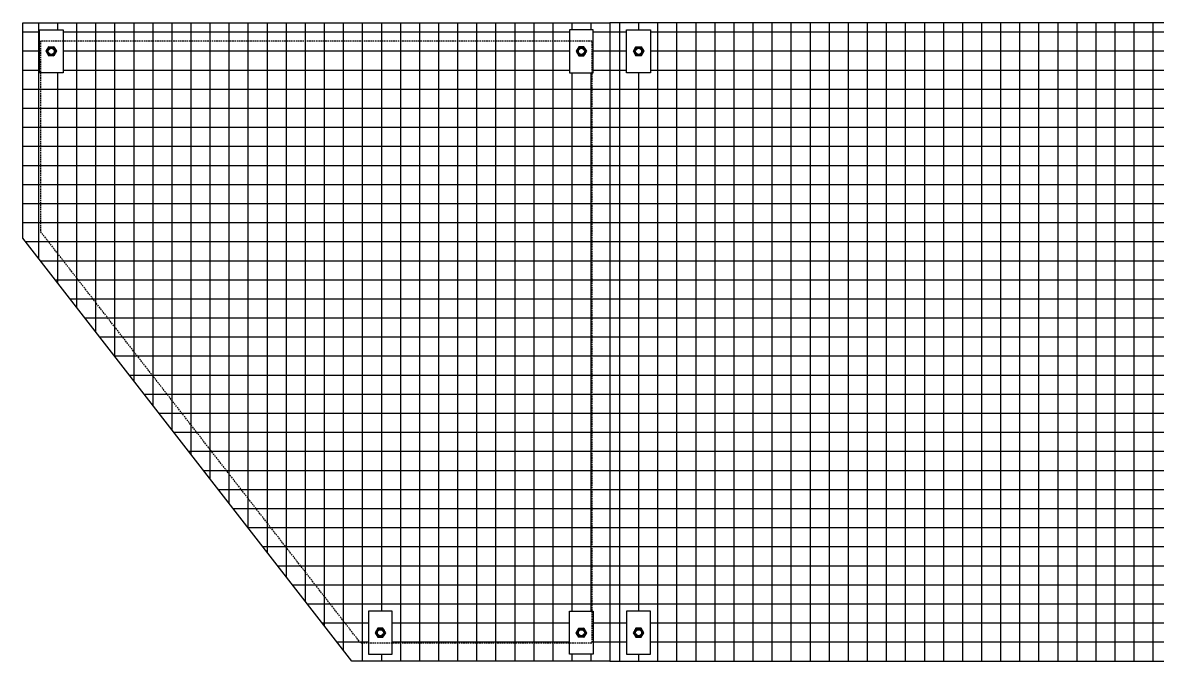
# Model space of a CAD drawing. Header units: millimetres. Extents: x 562 to 11403, y -8308 to -3911.
# Drawn here: x 562 to 2944, y -5337 to -3997 of the extents above; entities that cross this region are included whole.
import ezdxf

# ---------------------------------------------------------------- set-up
doc = ezdxf.new("R2010")
doc.units = ezdxf.units.MM
doc.linetypes.add('HIDDEN', pattern=[9.525, 6.35, -3.175])
for name, color, linetype in [('2', 2, 'Continuous'), ('3', 3, 'Continuous'), ('5', 5, 'Continuous'), ('8', 8, 'Continuous'), ('HIDDEN', 1, 'HIDDEN')]:
    doc.layers.add(name, color=color, linetype=linetype)

# ---------------------------------------------------------------- blocks, each defined once
blk = doc.blocks.new('A$C38596D99')
at = {"layer": '8'}
for p, q in [((20, 1340), (20, 0)), ((60, 1340), (60, 1325)), ((100, 1340), (100, 0)), ((140, 1340), (140, 0)), ((180, 1340), (180, 0)), ((220, 1340), (220, 0)), ((260, 1340), (260, 0)), ((300, 1340), (300, 0)), ((340, 1340), (340, 0)), ((380, 1340), (380, 0)), ((420, 1340), (420, 0)), ((460, 1340), (460, 0)), ((500, 1340), (500, 0)), ((540, 1340), (540, 0)), ((580, 1340), (580, 0)), ((620, 1340), (620, 0)), ((660, 1340), (660, 0)), ((700, 1340), (700, 0)), ((740, 1340), (740, 0)), ((780, 1340), (780, 0)), ((820, 1340), (820, 0)), ((860, 1340), (860, 0)), ((900, 1340), (900, 0)), ((940, 1340), (940, 0)), ((980, 1340), (980, 0)), ((1020, 1340), (1020, 0)), ((1060, 1340), (1060, 0)), ((1100, 1340), (1100, 0)), ((1140, 1340), (1140, 0)), ((1180, 1340), (1180, 0)), ((1220, 1340), (1220, 0)), ((1260, 1340), (1260, 0)), ((1300, 1340), (1300, 0)), ((1340, 1340), (1340, 0)), ((1380, 1340), (1380, 0)), ((1420, 1340), (1420, 1325)), ((1460, 1340), (1460, 1325)), ((35, 1320), (0, 1320)), ((1415, 1320), (85, 1320)), ((1500, 1320), (1465, 1320)), ((35, 1280), (0, 1280)), ((1415, 1280), (85, 1280)), ((1500, 1280), (1465, 1280)), ((35, 1240), (0, 1240)), ((1415, 1240), (85, 1240)), ((1500, 1240), (1465, 1240)), ((60, 1235), (60, 105)), ((1420, 1235), (1420, 105)), ((1460, 1235), (1460, 105)), ((1500, 1200), (0, 1200)), ((1500, 1160), (0, 1160)), ((1500, 1120), (0, 1120)), ((1500, 1080), (0, 1080)), ((1500, 1040), (0, 1040)), ((1500, 1000), (0, 1000)), ((1500, 960), (0, 960)), ((1500, 920), (0, 920)), ((1500, 880), (0, 880)), ((1500, 840), (0, 840)), ((1500, 800), (0, 800)), ((1500, 760), (0, 760)), ((1500, 720), (0, 720)), ((1500, 680), (0, 680)), ((1500, 640), (0, 640)), ((1500, 600), (0, 600)), ((1500, 560), (0, 560)), ((1500, 520), (0, 520)), ((1500, 480), (0, 480)), ((1500, 440), (0, 440)), ((1500, 400), (0, 400)), ((1500, 360), (0, 360)), ((1500, 320), (0, 320)), ((1500, 280), (0, 280)), ((1500, 240), (0, 240)), ((1500, 200), (0, 200)), ((1500, 160), (0, 160)), ((1500, 120), (0, 120)), ((35, 80), (0, 80)), ((1415, 80), (85, 80)), ((1500, 80), (1465, 80)), ((35, 40), (0, 40)), ((1415, 40), (85, 40)), ((1500, 40), (1465, 40)), ((60, 15), (60, 0)), ((1420, 15), (1420, 0)), ((1460, 15), (1460, 0))]:
    blk.add_line(p, q, dxfattribs=at)
blk = doc.blocks.new('A$C52B977AA')
at = {"layer": '2'}
for p, q in [((-1200, 0), (-1200, -494.4)), ((-1160, 0), (-1160, -15)), ((-1120, 0), (-1120, -597.2)), ((-1080, 0), (-1080, -648.6)), ((-1040, 0), (-1040, -700)), ((-1000, 0), (-1000, -751.4)), ((-960, 0), (-960, -802.8)), ((-920, 0), (-920, -854.2)), ((-880, 0), (-880, -905.6)), ((-840, 0), (-840, -957)), ((-800, 0), (-800, -1008.4)), ((-760, 0), (-760, -1059.8)), ((-720, 0), (-720, -1111.3)), ((-680, 0), (-680, -1162.7)), ((-640, 0), (-640, -1214.1)), ((-600, 0), (-600, -1265.5)), ((-560, 0), (-560, -1316.9)), ((-520, 0), (-520, -1340)), ((-480, 0), (-480, -1235)), ((-440, 0), (-440, -1340)), ((-400, 0), (-400, -1340)), ((-360, 0), (-360, -1340)), ((-320, 0), (-320, -1340)), ((-280, 0), (-280, -1340)), ((-240, 0), (-240, -1340)), ((-200, 0), (-200, -1340)), ((-160, 0), (-160, -1340)), ((-120, 0), (-120, -1340)), ((-80, 0), (-80, -15)), ((-40, 0), (-40, -15)), ((-1198, -20), (-1233, -20)), ((-85, -20), (-1148, -20)), ((0, -20), (-35, -20)), ((-1198, -60), (-1233, -60)), ((-85, -60), (-1148, -60)), ((0, -60), (-35, -60)), ((-1198, -100), (-1233, -100)), ((-1160, -105), (-1160, -545.8)), ((-85, -100), (-1148, -100)), ((-80, -105), (-80, -1235)), ((-40, -105), (-40, -1235)), ((0, -100), (-35, -100)), ((0, -140), (-1233, -140)), ((0, -180), (-1233, -180)), ((0, -220), (-1233, -220)), ((0, -260), (-1233, -260)), ((0, -300), (-1233, -300)), ((0, -340), (-1233, -340)), ((0, -380), (-1233, -380)), ((0, -420), (-1233, -420)), ((0, -460), (-1226.8, -460)), ((0, -500), (-1195.6, -500)), ((0, -540), (-1164.5, -540)), ((0, -580), (-1133.4, -580)), ((0, -620), (-1102.3, -620)), ((0, -660), (-1071.1, -660)), ((0, -700), (-1040, -700)), ((0, -740), (-1008.9, -740)), ((0, -780), (-977.8, -780)), ((0, -820), (-946.6, -820)), ((0, -860), (-915.5, -860)), ((0, -900), (-884.4, -900)), ((0, -940), (-853.3, -940)), ((0, -980), (-822.1, -980)), ((0, -1020), (-791, -1020)), ((0, -1060), (-759.9, -1060)), ((0, -1100), (-728.8, -1100)), ((0, -1140), (-697.6, -1140)), ((0, -1180), (-666.5, -1180)), ((0, -1220), (-635.4, -1220)), ((-507, -1260), (-604.3, -1260)), ((-85, -1260), (-457, -1260)), ((0, -1260), (-35, -1260)), ((-507, -1300), (-573.1, -1300)), ((-85, -1300), (-457, -1300)), ((0, -1300), (-35, -1300)), ((-480, -1325), (-480, -1340)), ((-80, -1325), (-80, -1340)), ((-40, -1325), (-40, -1340))]:
    blk.add_line(p, q, dxfattribs=at)

msp = doc.modelspace()

# ---------------------------------------------------------------- linework, layer by layer
at = {"layer": '3', "flags": 128}
for points in [[(646.5, -4101.7), (596.5, -4101.7), (596.5, -4011.7), (646.5, -4011.7)], [(1709.5, -4101.7), (1759.5, -4101.7), (1759.5, -4011.7), (1709.5, -4011.7)], [(1879.5, -4101.7), (1829.5, -4101.7), (1829.5, -4011.7), (1879.5, -4011.7)], [(632.3, -4056.7), (626.9, -4066), (616.1, -4066), (610.7, -4056.7), (616.1, -4047.3), (626.9, -4047.3)], [(1723.7, -4056.7), (1729.1, -4066), (1739.9, -4066), (1745.3, -4056.7), (1739.9, -4047.3), (1729.1, -4047.3)], [(1865.3, -4056.7), (1859.9, -4066), (1849.1, -4066), (1843.7, -4056.7), (1849.1, -4047.3), (1859.9, -4047.3)], [(1337.5, -5231.7), (1287.5, -5231.7), (1287.5, -5321.7), (1337.5, -5321.7)], [(1709.5, -5231.7), (1759.5, -5231.7), (1759.5, -5321.7), (1709.5, -5321.7)], [(1879.5, -5231.7), (1829.5, -5231.7), (1829.5, -5321.7), (1879.5, -5321.7)], [(1323.3, -5276.7), (1317.9, -5267.3), (1307.1, -5267.3), (1301.7, -5276.7), (1307.1, -5286), (1317.9, -5286)], [(1723.7, -5276.7), (1729.1, -5267.3), (1739.9, -5267.3), (1745.3, -5276.7), (1739.9, -5286), (1729.1, -5286)], [(1865.3, -5276.7), (1859.9, -5267.3), (1849.1, -5267.3), (1843.7, -5276.7), (1849.1, -5286), (1859.9, -5286)]]:
    msp.add_lwpolyline(points, close=True, dxfattribs=at)
for points in [[(610.7, -4056.7, -0.099848), (616.1, -4066, -0.099848), (626.9, -4066, -0.099848), (632.3, -4056.7, -0.099848), (626.9, -4047.3, -0.099848), (616.1, -4047.3, -0.099848)], [(1745.3, -4056.7, 0.099848), (1739.9, -4066, 0.099848), (1729.1, -4066, 0.099848), (1723.7, -4056.7, 0.099848), (1729.1, -4047.3, 0.099848), (1739.9, -4047.3, 0.099848)], [(1843.7, -4056.7, -0.099848), (1849.1, -4066, -0.099848), (1859.9, -4066, -0.099848), (1865.3, -4056.7, -0.099848), (1859.9, -4047.3, -0.099848), (1849.1, -4047.3, -0.099848)], [(1301.7, -5276.7, 0.099848), (1307.1, -5267.3, 0.099848), (1317.9, -5267.3, 0.099848), (1323.3, -5276.7, 0.099848), (1317.9, -5286, 0.099848), (1307.1, -5286, 0.099848)], [(1745.3, -5276.7, -0.099848), (1739.9, -5267.3, -0.099848), (1729.1, -5267.3, -0.099848), (1723.7, -5276.7, -0.099848), (1729.1, -5286, -0.099848), (1739.9, -5286, -0.099848)], [(1843.7, -5276.7, 0.099848), (1849.1, -5267.3, 0.099848), (1859.9, -5267.3, 0.099848), (1865.3, -5276.7, 0.099848), (1859.9, -5286, 0.099848), (1849.1, -5286, 0.099848)]]:
    msp.add_lwpolyline(points, format="xyb", close=True, dxfattribs=at)
at = {"layer": '3'}
for centre, radius in [((621.5, -4056.7), 8.34), ((1734.5, -4056.7), 8.34), ((1854.5, -4056.7), 8.34), ((621.5, -4056.7), 6.35), ((1734.5, -4056.7), 6.35), ((1854.5, -4056.7), 6.35), ((1312.5, -5276.7), 8.34), ((1312.5, -5276.7), 6.35), ((1734.5, -5276.7), 8.34), ((1734.5, -5276.7), 6.35), ((1854.5, -5276.7), 8.34), ((1854.5, -5276.7), 6.35)]:
    msp.add_circle(centre, radius, dxfattribs=at)
at = {"layer": '5', "flags": 128}
msp.add_lwpolyline([(561.5, -4448.7), (561.5, -3996.7), (1794.5, -3996.7), (1794.5, -5336.7), (1252.5, -5336.7)], close=True, dxfattribs=at)
at = {"layer": '8', "flags": 128}
msp.add_lwpolyline([(3294.5, -3996.7), (1794.5, -3996.7), (1794.5, -5336.7), (3294.5, -5336.7)], close=True, dxfattribs=at)
at = {"layer": 'HIDDEN', "ltscale": 0.5, "flags": 128}
msp.add_lwpolyline([(1756.4, -5298.6), (1271.1, -5298.6), (599.6, -4435.6), (599.6, -4034.8), (1756.4, -4034.8)], close=True, dxfattribs=at)

# ---------------------------------------------------------------- block references
msp.add_blockref('A$C38596D99', (1794.5, -5336.7))
at = {"layer": '2'}
msp.add_blockref('A$C52B977AA', (1794.5, -3996.7), dxfattribs=at)

doc.saveas('drawing.dxf')
